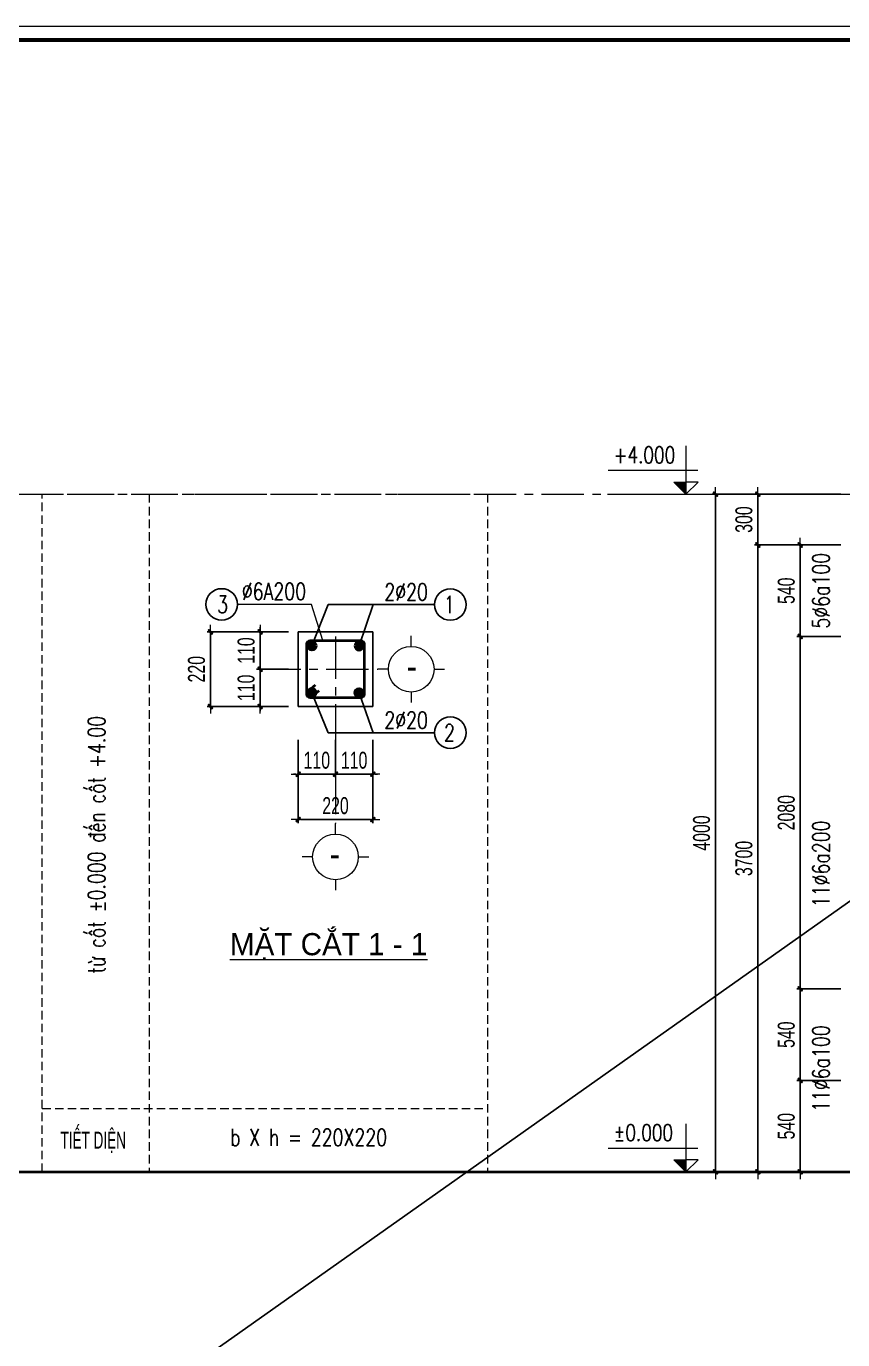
# Model space of a CAD drawing. Header units: millimetres. Extents: x -295047 to 29144, y -724756 to -246879.
# Drawn here: x -84865 to -80047, y -352357 to -344605 of the extents above; entities that cross this region are included whole.
import ezdxf
from ezdxf.enums import TextEntityAlignment as Align

# ---------------------------------------------------------------- set-up
doc = ezdxf.new("R2010")
doc.units = ezdxf.units.MM
doc.header["$MEASUREMENT"] = 0
doc.header["$PDMODE"] = 32
for name, pattern in [('CENTERX2', [4, 2.5, -0.5, 0.5, -0.5]), ('DASHDOT', [1, 0.5, -0.25, 0, -0.25]), ('HIDDEN', [0.375, 0.25, -0.125])]:
    doc.linetypes.add(name, pattern=pattern)
doc.layers.get('Defpoints').update_dxf_attribs({"color": 1})
doc.layers.add('7', color=7, linetype='Continuous')
for name, color, linetype, lineweight in [('EG Dim', 8, 'Continuous', 15), ('EG Text1', 3, 'Continuous', 20), ('EG Text2', 7, 'Continuous', 25), ('Khac', 156, 'Continuous', 9), ('Khungten_LCDI', 7, 'Continuous', 5), ('KICHTHUOC', 8, 'Continuous', 18), ('LC Dim', 8, 'Continuous', 18), ('LC ISO', 153, 'Continuous', 13), ('LC MANH DUT', 35, 'HIDDEN', 5), ('LC Net dam2', 6, 'Continuous', 40), ('LC Net dam3', 1, 'Continuous', 60), ('LC Net manh', 219, 'Continuous', 5), ('LC Net thay', 7, 'Continuous', 25), ('LC Net truc', 79, 'DASHDOT', 13), ('LC Text1', 3, 'Continuous', 20), ('LC Text2', 7, 'Continuous', 25), ('TEXT2', 3, 'Continuous', 20)]:
    doc.layers.add(name, color=color, linetype=linetype, lineweight=lineweight)
doc.layers.add('KCS_Plotter', color=11, linetype='Continuous', plot=False)
doc.styles.add('EG 1', font='VHAVANB_1.TTF')
doc.styles.add('EG Hai', font='VHARIALN_1.TTF', dxfattribs={"width": 0.7})
doc.styles.add('EG Huy', font='vnsimli.shx', dxfattribs={"width": 0.75})
doc.styles.add('HOATBIF', font='hoatbif.shx', dxfattribs={"width": 0.7})
doc.styles.add('Khungten', font='VHAVAN_1.TTF', dxfattribs={"width": 0.9, "height": 5000})
doc.styles.add('LC 1', font='VHAVANB_1.TTF')
doc.styles.add('LC 3', font='vnsimli.shx', dxfattribs={"width": 0.75})
doc.styles.add('RMS2', font='romans.shx', dxfattribs={"width": 0.75})
doc.styles.add('Title', font='VHBLACK_1.TTF', dxfattribs={"width": 0.8})
doc.dimstyles.new('1-100(1-40)', dxfattribs={"dimscale": 40, "dimtxt": 2.5, "dimasz": 0.35, "dimexe": 0.5, "dimexo": 0, "dimgap": 0.8, "dimtad": 1, "dimdec": 0, "dimzin": 0, "dimdsep": 46, "dimtxsty": 'HOATBIF', "dimblk1": 'DOT', "dimblk2": 'DOT', "dimsah": 1, "dimcen": -1, "dimdle": 1, "dimclrd": 256, "dimclre": 256, "dimclrt": 4, "dimadec": 3, "dimazin": 2, "dimtfac": 0.333333, "dimtdec": 0, "dimtix": 1, "dimtmove": 2, "dimatfit": 3, "dimldrblk": 'DOT', "dimfxl": 1, "dimtvp": 0.833333, "dimtolj": 1, "dimtzin": 0, "dimarcsym": 0})

# ---------------------------------------------------------------- blocks, each defined once
blk = doc.blocks.new('TIEUDE2')
at = {"layer": 'LC Text2', "color": 7, "style": 'LC 1'}
blk.add_attdef('%%UTIªU§Ò', text='', height=3.5, dxfattribs=at).set_placement((0, 0), align=Align.BOTTOM_CENTER)
blk.add_attdef('TL', text='', height=2.2, dxfattribs=at).set_placement((0, -1.8), align=Align.TOP_CENTER)
blk = doc.blocks.new('theptron1')
at = {"layer": 'LC Net dam3'}
for p, q in [((-0.5, 0), (0.5, 0)), ((-0.35, 0.35), (0.35, -0.35)), ((0.35, 0.35), (-0.35, -0.35)), ((0, 0.5), (0, -0.5))]:
    blk.add_line(p, q, dxfattribs=at)
blk.add_circle((0, 0), 0.5, dxfattribs=at)
blk = doc.blocks.new('DOT')
at = {"layer": 'LC Dim'}
blk.add_line((-3, 0), (3, 0), dxfattribs=at)
at = {"layer": 'LC Dim', "color": 4}
blk.add_line((-1, -1), (1, 1), dxfattribs=at)
blk.add_lwpolyline([(0.5, 1), (-1, -0.5), (-0.5, -1), (1, 0.5)], close=True, dxfattribs=at)
blk = doc.blocks.new('*D319')
at = {"layer": 'Defpoints', "color": 0, "ltscale": 2, "transparency": 16777216}
for p in [(-83485.7, -348399.7), (-83317.2, -348399.7), (-83317.2, -348619.7)]:
    blk.add_point(p, dxfattribs=at)
at = {"layer": 'LC Dim', "lineweight": -2, "ltscale": 2, "transparency": 16777216}
for p, q in [((-83317.2, -348399.7), (-83505.7, -348399.7)), ((-83485.7, -348385.7), (-83485.7, -348371.7)), ((-83485.7, -348619.7), (-83485.7, -348399.7)), ((-83317.2, -348619.7), (-83505.7, -348619.7)), ((-83485.7, -348633.7), (-83485.7, -348647.7))]:
    blk.add_line(p, q, dxfattribs=at)
at = {"layer": 'LC Dim', "lineweight": -2, "ltscale": 2, "transparency": 16777216, "xscale": 14, "yscale": 14, "zscale": 14}
for p, rotation in [((-83485.7, -348399.7), 270), ((-83485.7, -348619.7), 90)]:
    blk.add_blockref('DOT', p, dxfattribs=dict(at, rotation=rotation))
at = {"layer": 'LC Dim', "color": 4, "ltscale": 2, "transparency": 16777216, "insert": (-83567.7, -348509.7), "char_height": 100, "attachment_point": 5, "rotation": 90, "style": 'HOATBIF'}
blk.add_mtext('\\A1;110', dxfattribs=at)
blk = doc.blocks.new('*D320')
at = {"layer": 'Defpoints', "color": 0, "ltscale": 2, "transparency": 16777216}
for p in [(-83485.7, -348179.7), (-83317.2, -348179.7), (-83317.2, -348399.7)]:
    blk.add_point(p, dxfattribs=at)
at = {"layer": 'LC Dim', "lineweight": -2, "ltscale": 2, "transparency": 16777216}
for p, q in [((-83317.2, -348179.7), (-83505.7, -348179.7)), ((-83485.7, -348165.7), (-83485.7, -348151.7)), ((-83485.7, -348399.7), (-83485.7, -348179.7)), ((-83317.2, -348399.7), (-83505.7, -348399.7)), ((-83485.7, -348413.7), (-83485.7, -348427.7))]:
    blk.add_line(p, q, dxfattribs=at)
at = {"layer": 'LC Dim', "lineweight": -2, "ltscale": 2, "transparency": 16777216, "xscale": 14, "yscale": 14, "zscale": 14}
for p, rotation in [((-83485.7, -348179.7), 270), ((-83485.7, -348399.7), 90)]:
    blk.add_blockref('DOT', p, dxfattribs=dict(at, rotation=rotation))
at = {"layer": 'LC Dim', "color": 4, "ltscale": 2, "transparency": 16777216, "insert": (-83567.7, -348289.7), "char_height": 100, "attachment_point": 5, "rotation": 90, "style": 'HOATBIF'}
blk.add_mtext('\\A1;110', dxfattribs=at)
blk = doc.blocks.new('*D321')
at = {"layer": 'Defpoints', "color": 0, "ltscale": 2, "transparency": 16777216}
for p in [(-83778.5, -348179.7), (-83317.2, -348179.7), (-83317.2, -348619.7)]:
    blk.add_point(p, dxfattribs=at)
at = {"layer": 'LC Dim', "lineweight": -2, "ltscale": 2, "transparency": 16777216}
for p, q in [((-83317.2, -348179.7), (-83798.5, -348179.7)), ((-83778.5, -348605.7), (-83778.5, -348193.7)), ((-83317.2, -348619.7), (-83798.5, -348619.7))]:
    blk.add_line(p, q, dxfattribs=at)
at = {"layer": 'LC Dim', "lineweight": -2, "ltscale": 2, "transparency": 16777216, "xscale": 14, "yscale": 14, "zscale": 14}
for p, rotation in [((-83778.5, -348179.7), 90), ((-83778.5, -348619.7), 270)]:
    blk.add_blockref('DOT', p, dxfattribs=dict(at, rotation=rotation))
at = {"layer": 'LC Dim', "color": 4, "ltscale": 2, "transparency": 16777216, "insert": (-83860.5, -348399.7), "char_height": 100, "attachment_point": 5, "rotation": 90, "style": 'HOATBIF'}
blk.add_mtext('\\A1;220', dxfattribs=at)
blk = doc.blocks.new('*D322')
at = {"layer": 'Defpoints', "color": 0, "ltscale": 2, "transparency": 16777216}
for p in [(-83040.5, -348815.9), (-82820.5, -348815.9), (-83040.5, -349019.4)]:
    blk.add_point(p, dxfattribs=at)
at = {"layer": 'LC Dim', "lineweight": -2, "ltscale": 2, "transparency": 16777216}
for p, q in [((-83040.5, -348815.9), (-83040.5, -349039.4)), ((-82820.5, -348815.9), (-82820.5, -349039.4)), ((-83054.5, -349019.4), (-83068.5, -349019.4)), ((-82820.5, -349019.4), (-83040.5, -349019.4)), ((-82806.5, -349019.4), (-82792.5, -349019.4))]:
    blk.add_line(p, q, dxfattribs=at)
at = {"layer": 'LC Dim', "lineweight": -2, "ltscale": 2, "transparency": 16777216, "xscale": 14, "yscale": 14, "zscale": 14}
blk.add_blockref('DOT', (-83040.5, -349019.4), dxfattribs=at)
at = {"layer": 'LC Dim', "lineweight": -2, "ltscale": 2, "transparency": 16777216, "xscale": 14, "yscale": 14, "zscale": 14, "rotation": 180}
blk.add_blockref('DOT', (-82820.5, -349019.4), dxfattribs=at)
at = {"layer": 'LC Dim', "color": 4, "ltscale": 2, "transparency": 16777216, "insert": (-82930.5, -348937.4), "char_height": 100, "attachment_point": 5, "style": 'HOATBIF'}
blk.add_mtext('\\A1;110', dxfattribs=at)
blk = doc.blocks.new('*D323')
at = {"layer": 'Defpoints', "color": 0, "ltscale": 2, "transparency": 16777216}
for p in [(-83260.5, -348815.9), (-83040.5, -348815.9), (-83260.5, -349019.4)]:
    blk.add_point(p, dxfattribs=at)
at = {"layer": 'LC Dim', "lineweight": -2, "ltscale": 2, "transparency": 16777216}
for p, q in [((-83260.5, -348815.9), (-83260.5, -349039.4)), ((-83040.5, -348815.9), (-83040.5, -349039.4)), ((-83274.5, -349019.4), (-83288.5, -349019.4)), ((-83040.5, -349019.4), (-83260.5, -349019.4)), ((-83026.5, -349019.4), (-83012.5, -349019.4))]:
    blk.add_line(p, q, dxfattribs=at)
at = {"layer": 'LC Dim', "lineweight": -2, "ltscale": 2, "transparency": 16777216, "xscale": 14, "yscale": 14, "zscale": 14}
blk.add_blockref('DOT', (-83260.5, -349019.4), dxfattribs=at)
at = {"layer": 'LC Dim', "lineweight": -2, "ltscale": 2, "transparency": 16777216, "xscale": 14, "yscale": 14, "zscale": 14, "rotation": 180}
blk.add_blockref('DOT', (-83040.5, -349019.4), dxfattribs=at)
at = {"layer": 'LC Dim', "color": 4, "ltscale": 2, "transparency": 16777216, "insert": (-83150.5, -348937.4), "char_height": 100, "attachment_point": 5, "style": 'HOATBIF'}
blk.add_mtext('\\A1;110', dxfattribs=at)
blk = doc.blocks.new('*D324')
at = {"layer": 'Defpoints', "color": 0, "ltscale": 2, "transparency": 16777216}
for p in [(-83260.5, -348815.9), (-82820.5, -348815.9), (-83260.5, -349287.3)]:
    blk.add_point(p, dxfattribs=at)
at = {"layer": 'LC Dim', "lineweight": -2, "ltscale": 2, "transparency": 16777216}
for p, q in [((-83260.5, -348815.9), (-83260.5, -349307.3)), ((-82820.5, -348815.9), (-82820.5, -349307.3)), ((-82834.5, -349287.3), (-83246.5, -349287.3))]:
    blk.add_line(p, q, dxfattribs=at)
at = {"layer": 'LC Dim', "lineweight": -2, "ltscale": 2, "transparency": 16777216, "xscale": 14, "yscale": 14, "zscale": 14, "rotation": 180}
blk.add_blockref('DOT', (-83260.5, -349287.3), dxfattribs=at)
at = {"layer": 'LC Dim', "lineweight": -2, "ltscale": 2, "transparency": 16777216, "xscale": 14, "yscale": 14, "zscale": 14}
blk.add_blockref('DOT', (-82820.5, -349287.3), dxfattribs=at)
at = {"layer": 'LC Dim', "color": 4, "ltscale": 2, "transparency": 16777216, "insert": (-83040.5, -349205.3), "char_height": 100, "attachment_point": 5, "style": 'HOATBIF'}
blk.add_mtext('\\A1;220', dxfattribs=at)
blk = doc.blocks.new('TTRUC')
at = {"layer": 'LC ISO'}
for p, q in [((0, 6.95), (0, 10.13)), ((-6.95, 0), (-10.13, 0)), ((6.95, 0), (10.13, 0)), ((0, -6.95), (0, -10.13))]:
    blk.add_line(p, q, dxfattribs=at)
at = {"layer": 'LC Net manh'}
blk.add_circle((0, 0), 6.95, dxfattribs=at)
blk = doc.blocks.new('CT')
at = {"layer": 'LC Text1', "lineweight": 15}
blk.add_hatch(color=4, dxfattribs=at).paths.add_polyline_path([(3.25, 1.6), (1.64, 1.6), (1.64, 0)])
at = {"layer": 'LC Text1', "color": 4, "lineweight": 15, "ltscale": 50}
for p, q in [((0.05, 3.14), (12, 3.14)), ((12.09, 0), (0, 0))]:
    blk.add_line(p, q, dxfattribs=at)
for points in [[(1.64, 6.43), (1.64, 0)], [(1.64, 0), (0.03, 1.6), (1.64, 1.6)], [(1.64, 0), (3.25, 1.6), (1.64, 1.6)]]:
    blk.add_lwpolyline(points, dxfattribs=at)
at = {"layer": 'LC Text1', "color": 4, "style": 'LC 3', "width": 0.75}
blk.add_attdef('CT', (1.91, 3.5), '', height=2.2, dxfattribs=at)
blk = doc.blocks.new('*D330')
at = {"layer": 'Defpoints', "color": 0, "ltscale": 2, "transparency": 16777216}
for p in [(-80297.9, -350826.6), (-80058.5, -350826.6), (-80058.5, -351366.6)]:
    blk.add_point(p, dxfattribs=at)
at = {"layer": 'LC Dim', "lineweight": -2, "ltscale": 2, "transparency": 16777216}
for p, q in [((-80058.5, -350826.6), (-80317.9, -350826.6)), ((-80297.9, -351352.6), (-80297.9, -350840.6)), ((-80058.5, -351366.6), (-80317.9, -351366.6))]:
    blk.add_line(p, q, dxfattribs=at)
at = {"layer": 'LC Dim', "lineweight": -2, "ltscale": 2, "transparency": 16777216, "xscale": 14, "yscale": 14, "zscale": 14}
for p, rotation in [((-80297.9, -350826.6), 90), ((-80297.9, -351366.6), 270)]:
    blk.add_blockref('DOT', p, dxfattribs=dict(at, rotation=rotation))
at = {"layer": 'LC Dim', "color": 4, "ltscale": 2, "transparency": 16777216, "insert": (-80379.9, -351096.6), "char_height": 100, "attachment_point": 5, "rotation": 90, "style": 'HOATBIF'}
blk.add_mtext('\\A1;540', dxfattribs=at)
blk = doc.blocks.new('*D331')
at = {"layer": 'Defpoints', "color": 0, "ltscale": 2, "transparency": 16777216}
for p in [(-80297.9, -347666.6), (-80058.5, -347666.6), (-80058.5, -348206.6)]:
    blk.add_point(p, dxfattribs=at)
at = {"layer": 'LC Dim', "lineweight": -2, "ltscale": 2, "transparency": 16777216}
for p, q in [((-80058.5, -347666.6), (-80317.9, -347666.6)), ((-80297.9, -348192.6), (-80297.9, -347680.6)), ((-80058.5, -348206.6), (-80317.9, -348206.6))]:
    blk.add_line(p, q, dxfattribs=at)
at = {"layer": 'LC Dim', "lineweight": -2, "ltscale": 2, "transparency": 16777216, "xscale": 14, "yscale": 14, "zscale": 14}
for p, rotation in [((-80297.9, -347666.6), 90), ((-80297.9, -348206.6), 270)]:
    blk.add_blockref('DOT', p, dxfattribs=dict(at, rotation=rotation))
at = {"layer": 'LC Dim', "color": 4, "ltscale": 2, "transparency": 16777216, "insert": (-80379.9, -347936.6), "char_height": 100, "attachment_point": 5, "rotation": 90, "style": 'HOATBIF'}
blk.add_mtext('\\A1;540', dxfattribs=at)
blk = doc.blocks.new('*D332')
at = {"layer": 'Defpoints', "color": 0, "ltscale": 2, "transparency": 16777216}
for p in [(-80058.5, -348206.6), (-80297.9, -350286.6), (-80058.5, -350286.6)]:
    blk.add_point(p, dxfattribs=at)
at = {"layer": 'LC Dim', "lineweight": -2, "ltscale": 2, "transparency": 16777216}
for p, q in [((-80058.5, -348206.6), (-80317.9, -348206.6)), ((-80297.9, -348220.6), (-80297.9, -350272.6)), ((-80058.5, -350286.6), (-80317.9, -350286.6))]:
    blk.add_line(p, q, dxfattribs=at)
at = {"layer": 'LC Dim', "lineweight": -2, "ltscale": 2, "transparency": 16777216, "xscale": 14, "yscale": 14, "zscale": 14}
for p, rotation in [((-80297.9, -348206.6), 90), ((-80297.9, -350286.6), 270)]:
    blk.add_blockref('DOT', p, dxfattribs=dict(at, rotation=rotation))
at = {"layer": 'LC Dim', "color": 4, "ltscale": 2, "transparency": 16777216, "insert": (-80379.9, -349246.6), "char_height": 100, "attachment_point": 5, "rotation": 90, "style": 'HOATBIF'}
blk.add_mtext('\\A1;2080', dxfattribs=at)
blk = doc.blocks.new('*D333')
at = {"layer": 'Defpoints', "color": 0, "ltscale": 2, "transparency": 16777216}
for p in [(-80058.5, -347666.6), (-80547.9, -351366.6), (-80058.5, -351366.6)]:
    blk.add_point(p, dxfattribs=at)
at = {"layer": 'LC Dim', "lineweight": -2, "ltscale": 2, "transparency": 16777216}
for p, q in [((-80058.5, -347666.6), (-80567.9, -347666.6)), ((-80547.9, -347680.6), (-80547.9, -351352.6)), ((-80058.5, -351366.6), (-80567.9, -351366.6))]:
    blk.add_line(p, q, dxfattribs=at)
at = {"layer": 'LC Dim', "lineweight": -2, "ltscale": 2, "transparency": 16777216, "xscale": 14, "yscale": 14, "zscale": 14}
for p, rotation in [((-80547.9, -347666.6), 90), ((-80547.9, -351366.6), 270)]:
    blk.add_blockref('DOT', p, dxfattribs=dict(at, rotation=rotation))
at = {"layer": 'LC Dim', "color": 4, "ltscale": 2, "transparency": 16777216, "insert": (-80629.9, -349516.6), "char_height": 100, "attachment_point": 5, "rotation": 90, "style": 'HOATBIF'}
blk.add_mtext('\\A1;3700', dxfattribs=at)
blk = doc.blocks.new('*D334')
at = {"layer": 'Defpoints', "color": 0, "ltscale": 2, "transparency": 16777216}
for p in [(-80547.9, -347366.6), (-80058.5, -347366.6), (-80058.5, -347666.6)]:
    blk.add_point(p, dxfattribs=at)
at = {"layer": 'LC Dim', "lineweight": -2, "ltscale": 2, "transparency": 16777216}
for p, q in [((-80058.5, -347366.6), (-80567.9, -347366.6)), ((-80547.9, -347652.6), (-80547.9, -347380.6)), ((-80058.5, -347666.6), (-80567.9, -347666.6))]:
    blk.add_line(p, q, dxfattribs=at)
at = {"layer": 'LC Dim', "lineweight": -2, "ltscale": 2, "transparency": 16777216, "xscale": 14, "yscale": 14, "zscale": 14}
for p, rotation in [((-80547.9, -347366.6), 90), ((-80547.9, -347666.6), 270)]:
    blk.add_blockref('DOT', p, dxfattribs=dict(at, rotation=rotation))
at = {"layer": 'LC Dim', "color": 4, "ltscale": 2, "transparency": 16777216, "insert": (-80629.9, -347516.6), "char_height": 100, "attachment_point": 5, "rotation": 90, "style": 'HOATBIF'}
blk.add_mtext('\\A1;300', dxfattribs=at)
blk = doc.blocks.new('*D335')
at = {"layer": 'Defpoints', "color": 0, "ltscale": 2, "transparency": 16777216}
for p in [(-80797.9, -347366.6), (-80058.5, -347366.6), (-80058.5, -351366.6)]:
    blk.add_point(p, dxfattribs=at)
at = {"layer": 'LC Dim', "lineweight": -2, "ltscale": 2, "transparency": 16777216}
for p, q in [((-80058.5, -347366.6), (-80817.9, -347366.6)), ((-80797.9, -351352.6), (-80797.9, -347380.6)), ((-80058.5, -351366.6), (-80817.9, -351366.6))]:
    blk.add_line(p, q, dxfattribs=at)
at = {"layer": 'LC Dim', "lineweight": -2, "ltscale": 2, "transparency": 16777216, "xscale": 14, "yscale": 14, "zscale": 14}
for p, rotation in [((-80797.9, -347366.6), 90), ((-80797.9, -351366.6), 270)]:
    blk.add_blockref('DOT', p, dxfattribs=dict(at, rotation=rotation))
at = {"layer": 'LC Dim', "color": 4, "ltscale": 2, "transparency": 16777216, "insert": (-80879.9, -349366.6), "char_height": 100, "attachment_point": 5, "rotation": 90, "style": 'HOATBIF'}
blk.add_mtext('\\A1;4000', dxfattribs=at)
blk = doc.blocks.new('lcdi KC')
at = {"layer": 'Defpoints', "lineweight": 0}
blk.add_lwpolyline([(-1200, -14850), (-1200, 14850), (40800, 14850), (40800, -14850)], close=True, dxfattribs=at)
at = {"layer": 'Khungten_LCDI', "color": 5, "lineweight": 60}
blk.add_lwpolyline([(0, -14650), (0, 14650), (40600, 14650), (40600, -14650)], close=True, dxfattribs=at)
at = {"color": 7, "style": 'Khungten', "width": 0.8}
for tag, p in [('REVISION', (39499, -10746)), ('NGAYHT', (39546, -11609))]:
    blk.add_attdef(tag, text='', height=200, dxfattribs=at).set_placement(p, align=Align.CENTER)
at = {"layer": 'LC Text1', "style": 'Title', "width": 1.485915}
for tag, p, p2 in [('TENBANVE1', (36913, -8886), (40339, -8886)), ('TENBANVE2', (36913, -9562), (40339, -9562))]:
    blk.add_attdef(tag, text='', height=250, dxfattribs=at).set_placement(p, p2, align=Align.FIT)
at = {"layer": 'LC Text1', "style": 'Title', "width": 0.7}
blk.add_attdef('SOBANVE', text='', height=250, dxfattribs=at).set_placement((39562, -13896), align=Align.CENTER)
blk = doc.blocks.new('*D161')
at = {"layer": 'Defpoints', "color": 0, "ltscale": 2, "transparency": 16777216}
for p in [(-80297.9, -350286.6), (-80058.5, -350286.6), (-80058.5, -350826.6)]:
    blk.add_point(p, dxfattribs=at)
at = {"layer": 'LC Dim', "lineweight": -2, "ltscale": 2, "transparency": 16777216}
for p, q in [((-80058.5, -350286.6), (-80317.9, -350286.6)), ((-80297.9, -350812.6), (-80297.9, -350300.6)), ((-80058.5, -350826.6), (-80317.9, -350826.6))]:
    blk.add_line(p, q, dxfattribs=at)
at = {"layer": 'LC Dim', "lineweight": -2, "ltscale": 2, "transparency": 16777216, "xscale": 14, "yscale": 14, "zscale": 14}
for p, rotation in [((-80297.9, -350286.6), 90), ((-80297.9, -350826.6), 270)]:
    blk.add_blockref('DOT', p, dxfattribs=dict(at, rotation=rotation))
at = {"layer": 'LC Dim', "color": 4, "ltscale": 2, "transparency": 16777216, "insert": (-80379.9, -350556.6), "char_height": 100, "attachment_point": 5, "rotation": 90, "style": 'HOATBIF'}
blk.add_mtext('\\A1;540', dxfattribs=at)

msp = doc.modelspace()

# ---------------------------------------------------------------- linework, layer by layer
at = {"layer": '7'}
msp.add_lwpolyline([(-82820.5, -348179.7), (-82820.5, -348619.7), (-83260.5, -348619.7), (-83260.5, -348179.7)], close=True, dxfattribs=at)
at = {"layer": 'KCS_Plotter', "ltscale": 2}
msp.add_line((-89504.2, -356485.3), (-72704.2, -344605.3), dxfattribs=at)
at = {"layer": 'LC Dim', "ltscale": 2}
for p, q in [((-83181.9, -348017.5), (-83619, -348017.5)), ((-83116, -348230.4), (-83181.9, -348017.5)), ((-82865, -348018), (-82456, -348018)), ((-82865, -348774.5), (-82456, -348774.5))]:
    msp.add_line(p, q, dxfattribs=at)
at = {"layer": 'LC MANH DUT', "ltscale": 200}
for p, q in [((-84139.7, -347366.6), (-84139.7, -351366.6)), ((-84770.8, -350992.4), (-82143.4, -350992.4))]:
    msp.add_line(p, q, dxfattribs=at)
msp.add_lwpolyline([(-84770.8, -351366.6), (-84770.8, -347366.6), (-82143.4, -347366.6), (-82143.4, -351366.6)], dxfattribs=at)
at = {"layer": 'LC Net dam2'}
for p, q in [((-83209.7, -348534.8), (-83159.3, -348491.5)), ((-83186.9, -348569.1), (-83136.6, -348525.8))]:
    msp.add_line(p, q, dxfattribs=at)
msp.add_lwpolyline([(-82871.3, -348250.4), (-82871.3, -348549.1, -0.414214), (-82891.3, -348569.1), (-83189.7, -348569.1, -0.414214), (-83209.7, -348549.1), (-83209.7, -348250.4, -0.414214), (-83189.7, -348230.4), (-82891.3, -348230.4, -0.414214)], format="xyb", close=True, dxfattribs=at)
at = {"layer": 'LC Net dam2', "ltscale": 2}
msp.add_lwpolyline([(-89024.2, -351366.6), (-74384.2, -351366.6)], dxfattribs=at)
at = {"layer": 'LC Net truc', "linetype": 'CENTERX2', "ltscale": 100}
for p, q in [((-89024.2, -347366.6), (-74384.2, -347366.6)), ((-83040.5, -348205.8), (-83040.5, -349310.8)), ((-83495.3, -348399.7), (-82790.3, -348399.7))]:
    msp.add_line(p, q, dxfattribs=at)
at = {"layer": 'LC Text2', "linetype": 'ByBlock'}
for centre in [(-83712, -348017.5), (-82362.9, -348018), (-82362.9, -348774.5)]:
    msp.add_circle(centre, 93.1, dxfattribs=at)

# ---------------------------------------------------------------- block references
at = {"layer": 'EG Dim', "yscale": 42.40098003740421}
for p, xscale, zscale, rotation in [((-83179.4, -348261.3), 42.40098003740421, 42.40098003740421, 90), ((-82901.6, -348261.3), -42.40098003740421, 42.40098003745079, 270), ((-83179.4, -348538.2), -42.40098003740421, 42.40098003745079, 90), ((-82901.6, -348538.2), 42.40098003740421, 42.40098003740421, 270)]:
    msp.add_blockref('theptron1', p, dxfattribs=dict(at, xscale=xscale, zscale=zscale, rotation=rotation))
at = {"layer": 'EG Text1'}
ref = msp.add_blockref('CT', (-80899.5, -347366.6), dxfattribs=dict(at, xscale=-44.25072279153392, yscale=44.25072279159212, zscale=44.25072279160228))
ref.add_attrib('CT', '+4.000', (-81398.7, -347183.4), dxfattribs={"layer": 'Khac', "color": 3, "height": 97.35, "style": 'EG Huy', "width": 0.75})
ref = msp.add_blockref('CT', (-80899.5, -351366.6), dxfattribs=dict(at, xscale=-44.25072279153392, yscale=44.25072279159212, zscale=44.25072279160228))
ref.add_attrib('CT', '%%p0.000', (-81398.7, -351183.4), dxfattribs={"layer": 'Khac', "color": 3, "height": 97.35, "style": 'EG Huy', "width": 0.75})
at = {"layer": 'EG Text2'}
ref = msp.add_blockref('TIEUDE2', (-83080.9, -350126.9), dxfattribs=dict(at, xscale=38.47888938407414, yscale=38.47888938407414, zscale=38.47888938407414))
ref.add_attrib('%%UTIªU§Ò', '%%UmÆt c¾t 1 - 1', dxfattribs={"layer": 'TEXT2', "color": 7, "height": 130.68, "style": 'EG 1'}).set_placement((-83080.9, -350126.9), align=Align.BOTTOM_CENTER)
at = {"layer": 'KICHTHUOC', "xscale": 19.39036266761832, "yscale": 19.39036266761832, "zscale": 19.39036266761832}
for p in [(-82593.8, -348399.7), (-83040.5, -349507.2)]:
    msp.add_blockref('TTRUC', p, dxfattribs=at)
at = {"layer": 'LC Net thay', "xscale": 0.3999999999995694, "yscale": 0.3999999999995694, "zscale": 0.3999999999995694}
msp.add_blockref('lcdi KC', (-89024.2, -350545.3), dxfattribs=at)

# ---------------------------------------------------------------- texts
at = {"layer": 'EG Text1', "color": 3, "style": 'EG Huy', "width": 0.75}
msp.add_text('tõ cèt %%P0.000 ®Õn cèt +4.00', height=100, rotation=90, dxfattribs=at).set_placement((-84400.2, -350195.3))
msp.add_text('b X h = 220X220', height=100, dxfattribs=at).set_placement((-83661.8, -351212.4))
at = {"layer": 'EG Text2', "linetype": 'ByBlock', "style": 'RMS2', "width": 0.75}
for s, p in [('5%%C6a100', (-80125.2, -348160.2)), ('11%%C6a200', (-80125.2, -349803.7)), ('11%%C6a100', (-80125.2, -351012.3))]:
    msp.add_text(s, height=100, rotation=90, dxfattribs=at).set_placement(p)
at = {"layer": 'EG Text2', "lineweight": -2, "style": 'EG Hai', "width": 0.7}
msp.add_text('tiÕt diÖn', height=100, dxfattribs=at).set_placement((-84663.6, -351229))
at = {"layer": 'LC Text1', "ltscale": 0.2, "style": 'LC 1', "width": 0.9}
for p in [(-82589.9, -348502.5), (-83044.1, -349610)]:
    msp.add_text('-', height=150, dxfattribs=at).set_placement(p, align=Align.BOTTOM_CENTER)
at = {"layer": 'LC Text2', "linetype": 'ByBlock', "style": 'LC 3', "width": 0.75}
for s, p in [('%%C6A200', (-83593.5, -347990.3)), ('2%%C20', (-82752.3, -347993.9)), ('2%%C20', (-82752.3, -348750.4))]:
    msp.add_text(s, height=100, dxfattribs=at).set_placement(p)
for s, p in [('3', (-83706.8, -348017.5)), ('1', (-82368.2, -348018)), ('2', (-82368.2, -348774.5))]:
    msp.add_text(s, height=100, dxfattribs=at).set_placement(p, align=Align.MIDDLE_CENTER)

# ---------------------------------------------------------------- dimensions: what is measured, and where the dimension line sits
at = {"layer": 'LC Dim', "ltscale": 2}
for base, p1, p2, picture, middle in [((-80797.9, -347366.6), (-80058.5, -351366.6), (-80058.5, -347366.6), '*D335', (-80879.9, -349366.6)), ((-80547.9, -347366.6), (-80058.5, -347666.6), (-80058.5, -347366.6), '*D334', (-80629.9, -347516.6)), ((-80547.9, -351366.6), (-80058.5, -347666.6), (-80058.5, -351366.6), '*D333', (-80629.9, -349516.6)), ((-80297.9, -347666.6), (-80058.5, -348206.6), (-80058.5, -347666.6), '*D331', (-80379.9, -347936.6)), ((-80297.9, -350286.6), (-80058.5, -348206.6), (-80058.5, -350286.6), '*D332', (-80379.9, -349246.6)), ((-80297.9, -350286.6), (-80058.5, -350826.6), (-80058.5, -350286.6), '*D161', (-80379.9, -350556.6)), ((-80297.9, -350826.6), (-80058.5, -351366.6), (-80058.5, -350826.6), '*D330', (-80379.9, -351096.6))]:
    dim = msp.add_linear_dim(base=base, p1=p1, p2=p2, angle=90, dimstyle='1-100(1-40)', dxfattribs=at)
    dim.commit()
    dim.dimension.update_dxf_attribs({"geometry": picture, "text_midpoint": middle})
for base, p1, p2, angle, picture, middle in [((-83778.5, -348179.7), (-83317.2, -348619.7), (-83317.2, -348179.7), 90, '*D321', (-83860.5, -348399.7)), ((-83485.7, -348179.7), (-83317.2, -348399.7), (-83317.2, -348179.7), 90, '*D320', (-83567.7, -348289.7)), ((-83485.7, -348399.7), (-83317.2, -348619.7), (-83317.2, -348399.7), 90, '*D319', (-83567.7, -348509.7)), ((-83260.5, -349019.4), (-83040.5, -348815.9), (-83260.5, -348815.9), 180, '*D323', (-83150.5, -348937.4)), ((-83260.5, -349287.3), (-82820.5, -348815.9), (-83260.5, -348815.9), 180, '*D324', (-83040.5, -349205.3)), ((-83040.5, -349019.4), (-82820.5, -348815.9), (-83040.5, -348815.9), 180, '*D322', (-82930.5, -348937.4))]:
    dim = msp.add_linear_dim(base=base, p1=p1, p2=p2, angle=angle, dimstyle='1-100(1-40)', override={"dimlfac": 0.5}, dxfattribs=at)
    dim.commit()
    dim.dimension.update_dxf_attribs({"geometry": picture, "text_midpoint": middle})

# ---------------------------------------------------------------- leaders
for points in [[(-83179.4, -348261.3), (-83083.9, -348018), (-82456, -348018)], [(-82901.6, -348261.3), (-82818.4, -348018), (-82456, -348018)], [(-83179.4, -348538.2), (-83083.9, -348774.5), (-82456, -348774.5)], [(-82901.6, -348538.2), (-82818.4, -348774.5), (-82456, -348774.5)]]:
    msp.add_leader(points, dimstyle='1-100(1-40)', override={"dimlfac": 0.5}, dxfattribs=at)

doc.saveas('drawing.dxf')
